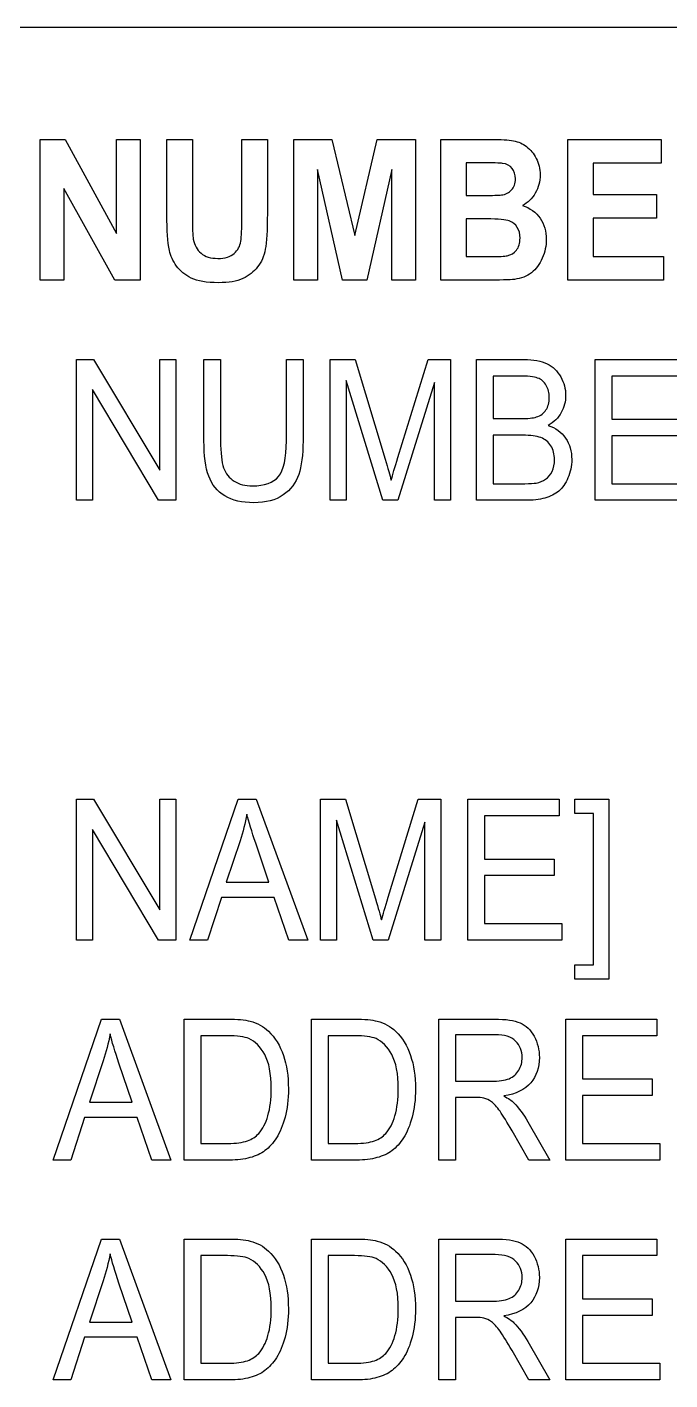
# Model space of a CAD drawing. Header units: millimetres. Extents: x 6 to 858, y 6 to 553.
# Drawn here: x 805.95 to 820.58, y 42.54 to 73.3 of the extents above; entities that cross this region are included whole.
import ezdxf

# ---------------------------------------------------------------- set-up
doc = ezdxf.new("R2010")
doc.units = ezdxf.units.MM
doc.layers.get('0').update_dxf_attribs({"linetype": 'CONTINUOUS'})

msp = doc.modelspace()

# ---------------------------------------------------------------- linework, layer by layer
at = {"color": 7}
for points in [[(784.1, 73.29999), (857.91324, 73.29999)], [(809.133024, 70.745333), (809.711705, 70.745333), (809.711705, 69.009994)], [(809.133047, 69.03622), (809.133024, 70.745333)], [(810.839738, 68.972838), (810.839738, 70.745333), (811.418419, 70.745333), (811.418419, 69.062448)], [(815.365481, 70.745333), (816.511084, 70.745333)], [(816.340991, 67.54128), (815.365481, 67.54128), (815.365481, 70.745333)], [(815.944139, 70.212055), (815.944139, 69.471148), (816.323398, 69.471148)], [(816.276477, 70.212042), (815.944139, 70.212055)], [(815.944139, 68.937871), (815.944139, 68.081128), (816.479811, 68.081128)], [(816.411385, 68.937871), (815.944139, 68.937871)], [(809.975617, 63.892), (809.975617, 65.743174), (810.354877, 65.743174), (810.354877, 63.894184)], [(811.850433, 65.743174), (812.229693, 65.743174), (812.229693, 63.892)], [(811.850433, 63.894184), (811.850433, 65.743174)], [(812.849415, 62.539134), (812.849415, 65.743174), (813.420272, 65.743174), (814.098652, 63.474555)], [(814.387981, 63.513895), (815.074185, 65.743174), (815.584417, 65.743174), (815.584417, 62.539134), (815.218838, 62.539134), (815.218838, 65.220824), (814.386036, 62.539134), (814.043906, 62.539134), (813.214994, 65.26672), (813.214994, 62.539134), (812.849415, 62.539134)], [(816.18069, 62.539134), (816.18069, 65.743174), (817.255922, 65.743174)], [(817.132774, 65.365072), (816.559949, 65.365072), (816.559949, 64.396865)], [(816.559949, 64.396865), (817.179672, 64.396865)], [(817.222681, 64.018756), (816.559949, 64.018756), (816.559949, 62.917236)], [(816.559949, 62.917236), (817.273515, 62.917236)], [(817.273515, 62.539134), (816.18069, 62.539134)], [(812.628512, 52.539134), (812.628512, 55.743174), (813.199369, 55.743174), (813.877749, 53.474555)], [(814.167078, 53.513895), (814.853259, 55.743174), (815.363514, 55.743174), (815.363514, 52.539134), (814.997935, 52.539134), (814.997935, 55.220824), (814.16511, 52.539134), (813.823004, 52.539134), (812.994091, 55.26672), (812.994091, 52.539134), (812.628512, 52.539134)], [(810.796706, 54.794637), (810.48196, 53.854843)], [(810.48196, 53.854843), (811.453581, 53.854843), (811.154461, 54.742184)], [(809.527932, 47.539134), (809.527932, 50.743174), (810.515201, 50.743174)], [(812.419322, 47.539134), (812.419322, 50.743174), (813.406591, 50.743174)], [(815.316592, 47.539134), (815.316592, 50.743174), (816.587334, 50.743174)], [(810.509321, 50.365072), (809.907191, 50.365072), (809.907191, 47.917236)], [(813.400735, 50.365072), (812.798605, 50.365072), (812.798605, 47.917236)], [(816.602959, 50.389113), (815.695852, 50.389113), (815.695852, 49.329113)], [(807.684389, 49.794637), (807.369644, 48.854843)], [(807.369644, 48.854843), (808.341265, 48.854843), (808.042167, 49.742184)], [(815.695852, 49.329113), (816.511084, 49.329113)], [(816.135736, 48.961931), (815.695852, 48.961931), (815.695852, 47.539129), (815.316592, 47.539134)], [(817.343908, 48.411175), (817.842404, 47.539134), (817.365413, 47.539134), (816.98613, 48.20573)], [(809.907191, 47.917236), (810.519113, 47.917236)], [(812.798605, 47.917236), (813.410503, 47.917236)], [(810.562122, 47.539134), (809.527932, 47.539134)], [(813.453513, 47.539134), (812.419322, 47.539134)], [(809.527932, 42.539134), (809.527932, 45.743174), (810.515201, 45.743174)], [(812.419322, 42.539134), (812.419322, 45.743174), (813.406591, 45.743174)], [(815.316592, 42.539134), (815.316592, 45.743174), (816.587334, 45.743174)], [(810.509321, 45.365072), (809.907191, 45.365072), (809.907191, 42.917236)], [(813.400735, 45.365072), (812.798605, 45.365072), (812.798605, 42.917236)], [(816.602959, 45.389113), (815.695852, 45.389113), (815.695852, 44.329113)], [(807.684389, 44.794637), (807.369644, 43.854843)], [(807.369644, 43.854843), (808.341265, 43.854843), (808.042167, 44.742184)], [(815.695852, 44.329113), (816.511084, 44.329113)], [(816.135736, 43.961931), (815.695852, 43.961931), (815.695852, 42.539129), (815.316592, 42.539134)], [(817.343908, 43.411175), (817.842404, 42.539134), (817.365413, 42.539134), (816.98613, 43.20573)], [(809.907191, 42.917236), (810.519113, 42.917236)], [(812.798605, 42.917236), (813.410503, 42.917236)], [(810.562122, 42.539134), (809.527932, 42.539134)], [(813.453513, 42.539134), (812.419322, 42.539134)]]:
    msp.add_lwpolyline(points, dxfattribs=at)
for points in [[(806.251402, 67.541293), (806.251402, 70.745333), (806.814435, 70.745333), (807.987422, 68.605664), (807.987422, 70.745333), (808.525038, 70.745333), (808.525038, 67.541293), (807.944413, 67.541293), (806.789019, 69.630695), (806.789019, 67.541293)], [(812.020526, 67.541293), (812.020526, 70.745333), (812.886568, 70.745333), (813.406591, 68.559766), (813.920758, 70.745333), (814.788745, 70.745333), (814.788745, 67.541293), (814.251129, 67.541293), (814.251129, 70.063437), (813.68224, 67.541293), (813.125087, 67.541293), (812.558142, 70.063437), (812.558142, 67.541293)], [(818.254904, 67.541293), (818.254904, 70.745333), (820.379975, 70.745333), (820.379975, 70.203313), (818.833585, 70.203313), (818.833585, 69.493003), (820.272451, 69.493003), (820.272451, 68.953167), (818.833585, 68.953167), (818.833585, 68.081128), (820.434697, 68.081128), (820.434697, 67.541293)], [(807.074458, 62.539134), (807.074458, 65.743174), (807.463486, 65.743174), (808.968811, 63.227587), (808.968811, 65.743174), (809.332446, 65.743174), (809.332446, 62.539134), (808.943395, 62.539134), (807.43807, 65.056907), (807.43807, 62.539134)], [(818.87465, 62.539134), (818.87465, 65.743174), (820.946896, 65.743174), (820.946896, 65.365072), (819.253909, 65.365072), (819.253909, 64.38375), (820.839373, 64.38375), (820.839373, 64.007835), (819.253909, 64.007835), (819.253909, 62.917236), (821.013378, 62.917236), (821.013378, 62.539134)], [(807.074458, 52.539134), (807.074458, 55.743174), (807.463486, 55.743174), (808.968811, 53.227587), (808.968811, 55.743174), (809.332446, 55.743174), (809.332446, 52.539134), (808.943395, 52.539134), (807.43807, 55.056907), (807.43807, 52.539134)], [(809.655015, 52.539134), (810.755664, 55.743174), (811.164252, 55.743174), (812.337216, 52.539134), (811.905179, 52.539134), (811.570873, 53.509524), (810.372493, 53.509524), (810.057724, 52.539134)], [(815.983236, 52.539134), (815.983236, 55.743174), (818.055506, 55.743174), (818.055506, 55.365072), (816.362496, 55.365072), (816.362496, 54.38375), (817.947983, 54.38375), (817.947983, 54.007835), (816.362496, 54.007835), (816.362496, 52.917236), (818.121964, 52.917236), (818.121964, 52.539134)], [(819.189395, 51.649606), (818.413261, 51.649606), (818.413261, 51.975257), (818.837497, 51.975257), (818.837497, 55.417525), (818.413261, 55.417525), (818.413261, 55.743174), (819.189395, 55.743174)], [(806.542699, 47.539134), (807.643348, 50.743174), (808.051936, 50.743174), (809.224923, 47.539134), (808.792862, 47.539134), (808.458556, 48.509524), (807.260176, 48.509524), (806.945431, 47.539134)], [(818.20995, 47.539134), (818.20995, 50.743174), (820.28222, 50.743174), (820.28222, 50.365072), (818.58921, 50.365072), (818.58921, 49.38375), (820.174697, 49.38375), (820.174697, 49.007835), (818.58921, 49.007835), (818.58921, 47.917236), (820.348678, 47.917236), (820.348678, 47.539134)], [(806.542699, 42.539134), (807.643348, 45.743174), (808.051936, 45.743174), (809.224923, 42.539134), (808.792862, 42.539134), (808.458556, 43.509524), (807.260176, 43.509524), (806.945431, 42.539134)], [(818.20995, 42.539134), (818.20995, 45.743174), (820.28222, 45.743174), (820.28222, 45.365072), (818.58921, 45.365072), (818.58921, 44.38375), (820.174697, 44.38375), (820.174697, 44.007835), (818.58921, 44.007835), (818.58921, 42.917236), (820.348678, 42.917236), (820.348678, 42.539134)]]:
    msp.add_lwpolyline(points, close=True, dxfattribs=at)
for points in [[(816.511084, 70.745333), (816.737858, 70.745333), (816.906639, 70.734405), (817.017427, 70.71255)], [(817.017427, 70.71255), (817.12951, 70.692151), (817.229209, 70.648439), (817.316524, 70.581415)], [(817.316524, 70.581415), (817.40515, 70.514391), (817.478793, 70.424783), (817.53745, 70.312591)], [(816.771084, 70.201121), (816.713738, 70.208402), (816.548869, 70.212042), (816.276477, 70.212042)], [(816.988098, 70.087473), (816.939872, 70.150125), (816.867534, 70.188008), (816.771084, 70.201121)], [(817.53745, 70.312591), (817.596092, 70.201855), (817.625413, 70.077278), (817.625413, 69.93886)], [(816.976362, 69.59572), (817.033707, 69.65983), (817.06238, 69.74361), (817.06238, 69.847061)], [(817.06238, 69.847061), (817.06238, 69.94614), (817.037619, 70.026277), (816.988098, 70.087473)], [(817.625413, 69.93886), (817.625413, 69.788783), (817.588924, 69.651092), (817.515945, 69.525786)], [(816.743723, 69.482069), (816.842781, 69.495181), (816.920328, 69.533065), (816.976362, 69.59572)], [(817.515945, 69.525786), (817.444263, 69.40048), (817.346508, 69.306501), (817.222681, 69.243849)], [(816.323398, 69.471148), (816.548877, 69.471148), (816.688985, 69.474789), (816.743723, 69.482069)], [(817.222681, 69.243849), (817.397326, 69.187025), (817.53157, 69.090131), (817.625413, 68.953167)], [(809.189737, 68.223189), (809.151944, 68.406777), (809.133047, 68.677787), (809.133047, 69.03622)], [(809.711705, 69.009994), (809.711705, 68.734611), (809.718881, 68.556123), (809.733233, 68.47453)], [(810.814321, 68.428631), (810.831266, 68.53791), (810.839738, 68.719312), (810.839738, 68.972838)], [(811.418419, 69.062448), (811.418419, 68.677788), (811.402779, 68.406049), (811.371498, 68.24723)], [(816.923584, 68.891972), (816.845389, 68.922571), (816.674656, 68.937871), (816.411385, 68.937871)], [(817.625413, 68.953167), (817.719256, 68.816206), (817.766177, 68.655203), (817.766177, 68.470159)], [(817.10539, 68.745538), (817.063692, 68.812564), (817.00309, 68.861375), (816.923584, 68.891972)], [(817.167959, 68.500755), (817.167959, 68.59692), (817.147103, 68.678514), (817.10539, 68.745538)], [(809.733233, 68.47453), (809.757986, 68.343396), (809.816636, 68.23776), (809.909182, 68.157623)], [(810.663789, 68.151065), (810.7472, 68.226831), (810.797377, 68.319353), (810.814321, 68.428631)], [(817.085852, 68.22756), (817.14059, 68.296042), (817.167959, 68.387107), (817.167959, 68.500755)], [(817.766177, 68.470159), (817.766177, 68.324454), (817.735544, 68.182391), (817.674279, 68.043972)], [(809.352006, 67.866942), (809.269907, 67.980592), (809.215818, 68.099341), (809.189737, 68.223189)], [(809.909182, 68.157623), (810.003009, 68.078942), (810.130733, 68.039601), (810.292354, 68.039601)], [(810.292354, 68.039601), (810.456567, 68.039601), (810.580378, 68.076756), (810.663789, 68.151065)], [(811.371498, 68.24723), (811.340217, 68.088413), (811.282215, 67.954366), (811.197493, 67.845087)], [(816.479811, 68.081128), (816.688329, 68.081128), (816.820613, 68.087684), (816.876663, 68.100796)], [(816.876663, 68.100796), (816.962681, 68.118281), (817.032411, 68.160536), (817.085852, 68.22756)], [(817.674279, 68.043972), (817.614325, 67.90701), (817.53157, 67.797004), (817.426015, 67.713952)], [(809.686312, 67.59156), (809.545555, 67.662955), (809.43412, 67.754749), (809.352006, 67.866942)], [(811.197493, 67.845087), (811.114082, 67.735809), (811.001999, 67.648386), (810.861243, 67.582818)], [(817.426015, 67.713952), (817.32174, 67.632357), (817.192712, 67.582089), (817.038931, 67.563148)], [(810.309946, 67.486653), (810.036242, 67.486653), (809.828364, 67.521622), (809.686312, 67.59156)], [(810.861243, 67.582818), (810.720487, 67.518708), (810.536721, 67.486653), (810.309946, 67.486653)], [(817.038931, 67.563148), (816.94248, 67.551485), (816.709834, 67.544196), (816.340991, 67.54128)], [(817.255922, 65.743174), (817.474888, 65.743174), (817.650181, 65.71039), (817.781802, 65.644822)], [(817.781802, 65.644822), (817.91475, 65.580712), (818.018368, 65.480905), (818.092659, 65.345401)], [(817.568723, 65.319173), (817.484001, 65.349772), (817.338684, 65.365072), (817.132774, 65.365072)], [(817.764209, 65.153072), (817.718592, 65.234665), (817.65343, 65.290032), (817.568723, 65.319173)], [(818.092659, 65.345401), (818.168245, 65.211352), (818.206038, 65.070747), (818.206038, 64.923585)], [(817.832635, 64.873319), (817.832635, 64.979683), (817.809827, 65.072934), (817.764209, 65.153072)], [(818.206038, 64.923585), (818.206038, 64.786624), (818.172805, 64.657676), (818.106339, 64.536742)], [(817.758353, 64.593566), (817.807874, 64.667875), (817.832635, 64.761126), (817.832635, 64.873319)], [(817.179672, 64.396865), (817.347805, 64.396865), (817.468368, 64.40925), (817.541362, 64.434019)], [(817.541362, 64.434019), (817.637797, 64.466074), (817.710127, 64.519256), (817.758353, 64.593566)], [(818.106339, 64.536742), (818.039873, 64.415806), (817.939518, 64.318184), (817.805274, 64.243876)], [(817.641061, 63.964118), (817.54461, 64.000543), (817.40515, 64.018756), (817.222681, 64.018756)], [(817.805274, 64.243876), (817.978608, 64.18705), (818.111547, 64.090156), (818.204094, 63.953195)], [(810.085108, 63.087711), (810.012114, 63.284411), (809.975617, 63.552507), (809.975617, 63.892)], [(810.354877, 63.894184), (810.354877, 63.615889), (810.377685, 63.410446), (810.423303, 63.277854)], [(811.67254, 63.078969), (811.791135, 63.220301), (811.850433, 63.492039), (811.850433, 63.894184)], [(812.229693, 63.892), (812.229693, 63.569992), (812.197115, 63.314281), (812.131961, 63.124865)], [(817.869788, 63.778343), (817.81505, 63.867224), (817.738808, 63.929149), (817.641061, 63.964118)], [(817.951895, 63.467994), (817.951895, 63.587471), (817.924526, 63.69092), (817.869788, 63.778343)], [(818.204094, 63.953195), (818.297921, 63.816233), (818.344835, 63.654501), (818.344835, 63.468)], [(814.098652, 63.474555), (814.161214, 63.263283), (814.206831, 63.105194), (814.235504, 63.000288)], [(814.235504, 63.000288), (814.268081, 63.116852), (814.318907, 63.288054), (814.387981, 63.513895)], [(817.895205, 63.196983), (817.932998, 63.275663), (817.951895, 63.366), (817.951895, 63.467994)], [(818.344835, 63.468), (818.344835, 63.317923), (818.316162, 63.178046), (818.258816, 63.04837)], [(810.450687, 62.63967), (810.279946, 62.74312), (810.158087, 62.892467), (810.085108, 63.087711)], [(810.423303, 63.277854), (810.470232, 63.14672), (810.549738, 63.045455), (810.661821, 62.97406)], [(811.076266, 62.866969), (811.355171, 62.866969), (811.553928, 62.937636), (811.67254, 63.078969)], [(812.131961, 63.124865), (812.066791, 62.935449), (811.948836, 62.781002), (811.778095, 62.661524)], [(817.750529, 63.019953), (817.809186, 63.06075), (817.857412, 63.11976), (817.895205, 63.196983)], [(810.661821, 62.97406), (810.775201, 62.902666), (810.913349, 62.866969), (811.076266, 62.866969)], [(817.273515, 62.917236), (817.39603, 62.917236), (817.482049, 62.922334), (817.53157, 62.93253)], [(817.53157, 62.93253), (817.618901, 62.950013), (817.691887, 62.979154), (817.750529, 63.019953)], [(818.258816, 63.04837), (818.202782, 62.92015), (818.13306, 62.821072), (818.049649, 62.751134)], [(811.109507, 62.484494), (810.841019, 62.484494), (810.621412, 62.536219), (810.450687, 62.63967)], [(811.778095, 62.661524), (811.608666, 62.543504), (811.385803, 62.484494), (811.109507, 62.484494)], [(817.734904, 62.591587), (817.60978, 62.556618), (817.455984, 62.539134), (817.273515, 62.539134)], [(818.049649, 62.751134), (817.966239, 62.681194), (817.861324, 62.628012), (817.734904, 62.591587)], [(810.95115, 55.406597), (810.914653, 55.201153), (810.863172, 54.997167), (810.796706, 54.794637)], [(811.154461, 54.742184), (811.063241, 55.011737), (810.995471, 55.233208), (810.95115, 55.406597)], [(813.877749, 53.474555), (813.940295, 53.263283), (813.985905, 53.105194), (814.014578, 53.000288)], [(814.014578, 53.000288), (814.04717, 53.116852), (814.098004, 53.288054), (814.167078, 53.513895)], [(810.515201, 50.743174), (810.738056, 50.743174), (810.908133, 50.727875), (811.025433, 50.697278)], [(811.025433, 50.697278), (811.189661, 50.655023), (811.329769, 50.578528), (811.445757, 50.467792)], [(811.445757, 50.467792), (811.596945, 50.325002), (811.709685, 50.142143), (811.783975, 49.919214)], [(813.406591, 50.743174), (813.629462, 50.743174), (813.799547, 50.727875), (813.916846, 50.697278)], [(813.916846, 50.697278), (814.081059, 50.655023), (814.22116, 50.578528), (814.337147, 50.467792)], [(814.337147, 50.467792), (814.488336, 50.325002), (814.601075, 50.142143), (814.675365, 49.919214)], [(816.587334, 50.743174), (816.842781, 50.743174), (817.036971, 50.714033), (817.169903, 50.65575)], [(817.169903, 50.65575), (817.302836, 50.598926), (817.409055, 50.497662), (817.488561, 50.351956)], [(807.838834, 50.406597), (807.802352, 50.201153), (807.750871, 49.997167), (807.684389, 49.794637)], [(808.042167, 49.742184), (807.950933, 50.011737), (807.883155, 50.233208), (807.838834, 50.406597)], [(811.000016, 50.299503), (810.898365, 50.343216), (810.7348, 50.365072), (810.509321, 50.365072)], [(811.357794, 49.936701), (811.260047, 50.117373), (811.140788, 50.238307), (811.000016, 50.299503)], [(813.89143, 50.299503), (813.789763, 50.343216), (813.626198, 50.365072), (813.400735, 50.365072)], [(814.249184, 49.936701), (814.151437, 50.117373), (814.032186, 50.238307), (813.89143, 50.299503)], [(817.068237, 50.242679), (816.97049, 50.340302), (816.815397, 50.389113), (816.602959, 50.389113)], [(817.216825, 49.868948), (817.216825, 50.020479), (817.167295, 50.145056), (817.068237, 50.242679)], [(817.488561, 50.351956), (817.568067, 50.206253), (817.60782, 50.04525), (817.60782, 49.868948)], [(811.506359, 49.165195), (811.506359, 49.500314), (811.456837, 49.757483), (811.357794, 49.936701)], [(811.783975, 49.919214), (811.859561, 49.697744), (811.897354, 49.444218), (811.897354, 49.158637)], [(814.397772, 49.165195), (814.397772, 49.500314), (814.348243, 49.757483), (814.249184, 49.936701)], [(814.675365, 49.919214), (814.750952, 49.697744), (814.788745, 49.444218), (814.788745, 49.158637)], [(817.140575, 49.580453), (817.191408, 49.669332), (817.216825, 49.765497), (817.216825, 49.868948)], [(817.60782, 49.868948), (817.60782, 49.641648), (817.542002, 49.450046), (817.410367, 49.294143)], [(816.917704, 49.388123), (817.015467, 49.42892), (817.089757, 49.49303), (817.140575, 49.580453)], [(816.511084, 49.329113), (816.684417, 49.329113), (816.819957, 49.348783), (816.917704, 49.388123)], [(817.410367, 49.294143), (817.278731, 49.13824), (817.075413, 49.039161), (816.800413, 48.996906)], [(811.430109, 48.546678), (811.480942, 48.717153), (811.506359, 48.923325), (811.506359, 49.165195)], [(811.897354, 49.158637), (811.897354, 48.915311), (811.871938, 48.699669), (811.821104, 48.511711)], [(814.321522, 48.546678), (814.372356, 48.717153), (814.397772, 48.923325), (814.397772, 49.165195)], [(814.788745, 49.158637), (814.788745, 48.915311), (814.763336, 48.699669), (814.712518, 48.511711)], [(816.346871, 48.946637), (816.303861, 48.956833), (816.233483, 48.961931), (816.135736, 48.961931)], [(816.518908, 48.861401), (816.462858, 48.902198), (816.405513, 48.93061), (816.346871, 48.946637)], [(816.800413, 48.996906), (816.900768, 48.942996), (816.97701, 48.889814), (817.029139, 48.83736)], [(816.71245, 48.647214), (816.640767, 48.749208), (816.576253, 48.820604), (816.518908, 48.861401)], [(816.98613, 48.20573), (816.875359, 48.39806), (816.784132, 48.545221), (816.71245, 48.647214)], [(817.029139, 48.83736), (817.139927, 48.723709), (817.244849, 48.581648), (817.343908, 48.411175)], [(811.220942, 48.142348), (811.310865, 48.242885), (811.380587, 48.377662), (811.430109, 48.546678)], [(811.821104, 48.511711), (811.770286, 48.323751), (811.705124, 48.167847), (811.625618, 48.043999)], [(814.112332, 48.142348), (814.202271, 48.242885), (814.272001, 48.377662), (814.321522, 48.546678)], [(814.712518, 48.511711), (814.661685, 48.323751), (814.596515, 48.167847), (814.517009, 48.043999)], [(810.962886, 47.976247), (811.071065, 48.015587), (811.157084, 48.070955), (811.220942, 48.142348)], [(811.625618, 48.043999), (811.546112, 47.921607), (811.458789, 47.824714), (811.36365, 47.753318)], [(813.854277, 47.976247), (813.962456, 48.015587), (814.048474, 48.070955), (814.112332, 48.142348)], [(814.517009, 48.043999), (814.437518, 47.921607), (814.350195, 47.824714), (814.255041, 47.753318)], [(810.519113, 47.917236), (810.708095, 47.917236), (810.856019, 47.936906), (810.962886, 47.976247)], [(811.36365, 47.753318), (811.269808, 47.68338), (811.155765, 47.630198), (811.021521, 47.593771)], [(813.410503, 47.917236), (813.599485, 47.917236), (813.747409, 47.936906), (813.854277, 47.976247)], [(814.255041, 47.753318), (814.161214, 47.68338), (814.047178, 47.630198), (813.912934, 47.593771)], [(811.021521, 47.593771), (810.888589, 47.557346), (810.735456, 47.539134), (810.562122, 47.539134)], [(813.912934, 47.593771), (813.779987, 47.557346), (813.626846, 47.539134), (813.453513, 47.539134)], [(810.515201, 45.743174), (810.738056, 45.743174), (810.908133, 45.727875), (811.025433, 45.697278)], [(811.025433, 45.697278), (811.189661, 45.655023), (811.329769, 45.578528), (811.445757, 45.467792)], [(813.406591, 45.743174), (813.629462, 45.743174), (813.799547, 45.727875), (813.916846, 45.697278)], [(813.916846, 45.697278), (814.081059, 45.655023), (814.22116, 45.578528), (814.337147, 45.467792)], [(816.587334, 45.743174), (816.842781, 45.743174), (817.036971, 45.714033), (817.169903, 45.65575)], [(817.169903, 45.65575), (817.302836, 45.598926), (817.409055, 45.497662), (817.488561, 45.351956)], [(807.838834, 45.406597), (807.802352, 45.201153), (807.750871, 44.997167), (807.684389, 44.794637)], [(808.042167, 44.742184), (807.950933, 45.011737), (807.883155, 45.233208), (807.838834, 45.406597)], [(811.000016, 45.299503), (810.898365, 45.343216), (810.7348, 45.365072), (810.509321, 45.365072)], [(811.357794, 44.936701), (811.260047, 45.117373), (811.140788, 45.238307), (811.000016, 45.299503)], [(811.445757, 45.467792), (811.596945, 45.325002), (811.709685, 45.142143), (811.783975, 44.919214)], [(813.89143, 45.299503), (813.789763, 45.343216), (813.626198, 45.365072), (813.400735, 45.365072)], [(814.249184, 44.936701), (814.151437, 45.117373), (814.032186, 45.238307), (813.89143, 45.299503)], [(814.337147, 45.467792), (814.488336, 45.325002), (814.601075, 45.142143), (814.675365, 44.919214)], [(817.068237, 45.242679), (816.97049, 45.340302), (816.815397, 45.389113), (816.602959, 45.389113)], [(817.216825, 44.868948), (817.216825, 45.020479), (817.167295, 45.145056), (817.068237, 45.242679)], [(817.488561, 45.351956), (817.568067, 45.206253), (817.60782, 45.04525), (817.60782, 44.868948)], [(811.506359, 44.165195), (811.506359, 44.500314), (811.456837, 44.757483), (811.357794, 44.936701)], [(811.783975, 44.919214), (811.859561, 44.697744), (811.897354, 44.444218), (811.897354, 44.158637)], [(814.397772, 44.165195), (814.397772, 44.500314), (814.348243, 44.757483), (814.249184, 44.936701)], [(814.675365, 44.919214), (814.750952, 44.697744), (814.788745, 44.444218), (814.788745, 44.158637)], [(817.140575, 44.580453), (817.191408, 44.669332), (817.216825, 44.765497), (817.216825, 44.868948)], [(817.60782, 44.868948), (817.60782, 44.641648), (817.542002, 44.450046), (817.410367, 44.294143)], [(816.511084, 44.329113), (816.684417, 44.329113), (816.819957, 44.348783), (816.917704, 44.388123)], [(816.917704, 44.388123), (817.015467, 44.42892), (817.089757, 44.49303), (817.140575, 44.580453)], [(811.430109, 43.546678), (811.480942, 43.717153), (811.506359, 43.923325), (811.506359, 44.165195)], [(811.897354, 44.158637), (811.897354, 43.915311), (811.871938, 43.699669), (811.821104, 43.511711)], [(814.321522, 43.546678), (814.372356, 43.717153), (814.397772, 43.923325), (814.397772, 44.165195)], [(814.788745, 44.158637), (814.788745, 43.915311), (814.763336, 43.699669), (814.712518, 43.511711)], [(817.410367, 44.294143), (817.278731, 44.13824), (817.075413, 44.039161), (816.800413, 43.996906)], [(816.800413, 43.996906), (816.900768, 43.942996), (816.97701, 43.889814), (817.029139, 43.83736)], [(816.346871, 43.946637), (816.303861, 43.956833), (816.233483, 43.961931), (816.135736, 43.961931)], [(816.518908, 43.861401), (816.462858, 43.902198), (816.405513, 43.93061), (816.346871, 43.946637)], [(816.71245, 43.647214), (816.640767, 43.749208), (816.576253, 43.820604), (816.518908, 43.861401)], [(817.029139, 43.83736), (817.139927, 43.723709), (817.244849, 43.581648), (817.343908, 43.411175)], [(811.220942, 43.142348), (811.310865, 43.242885), (811.380587, 43.377662), (811.430109, 43.546678)], [(811.821104, 43.511711), (811.770286, 43.323751), (811.705124, 43.167847), (811.625618, 43.043999)], [(814.112332, 43.142348), (814.202271, 43.242885), (814.272001, 43.377662), (814.321522, 43.546678)], [(814.712518, 43.511711), (814.661685, 43.323751), (814.596515, 43.167847), (814.517009, 43.043999)], [(816.98613, 43.20573), (816.875359, 43.39806), (816.784132, 43.545221), (816.71245, 43.647214)], [(810.962886, 42.976247), (811.071065, 43.015587), (811.157084, 43.070955), (811.220942, 43.142348)], [(813.854277, 42.976247), (813.962456, 43.015587), (814.048474, 43.070955), (814.112332, 43.142348)], [(810.519113, 42.917236), (810.708095, 42.917236), (810.856019, 42.936906), (810.962886, 42.976247)], [(811.625618, 43.043999), (811.546112, 42.921607), (811.458789, 42.824714), (811.36365, 42.753318)], [(813.410503, 42.917236), (813.599485, 42.917236), (813.747409, 42.936906), (813.854277, 42.976247)], [(814.517009, 43.043999), (814.437518, 42.921607), (814.350195, 42.824714), (814.255041, 42.753318)], [(811.021521, 42.593771), (810.888589, 42.557346), (810.735456, 42.539134), (810.562122, 42.539134)], [(811.36365, 42.753318), (811.269808, 42.68338), (811.155765, 42.630198), (811.021521, 42.593771)], [(813.912934, 42.593771), (813.779987, 42.557346), (813.626846, 42.539134), (813.453513, 42.539134)], [(814.255041, 42.753318), (814.161214, 42.68338), (814.047178, 42.630198), (813.912934, 42.593771)]]:
    msp.add_open_spline(points, degree=3, dxfattribs=at)

doc.saveas('drawing.dxf')
